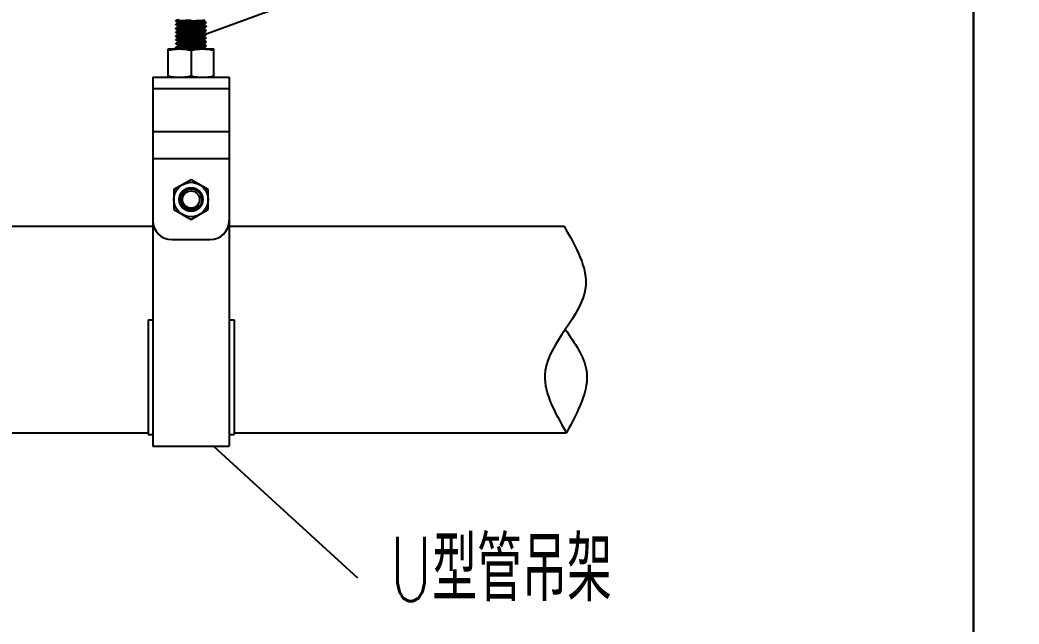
# Model space of a CAD drawing. Extents: x 27938 to 1507990, y 110129 to 923079.
# Drawn here: x 653625 to 659846, y 376000 to 379764 of the extents above; entities that cross this region are included whole.
import ezdxf

# ---------------------------------------------------------------- set-up
doc = ezdxf.new("R2010")
doc.units = 0
doc.header["$LTSCALE"] = 1000
doc.header["$MEASUREMENT"] = 0
doc.layers.add('W_DIM', color=4, linetype='Continuous')
doc.styles.get("Standard").update_dxf_attribs({"font": 'gbenor.shx', "bigfont": 'gbcbig.shx'})
doc.styles.add('wwp100', font='txt.shx', dxfattribs={"width": 0.7, "height": 400, "bigfont": 'hztxt.shx'})
doc.dimstyles.get("Standard").update_dxf_attribs({"dimtxt": 0.18, "dimasz": 0.18, "dimexe": 0.18, "dimexo": 0.0625, "dimgap": 0.09, "dimtad": 0, "dimtih": 1, "dimtoh": 1, "dimdec": 4, "dimzin": 0, "dimdsep": 46, "dimtxsty": 'Standard', "dimcen": 0.09, "dimadec": 0, "dimazin": 0, "dimtfac": 1, "dimtdec": 4, "dimtofl": 0, "dimtmove": 0, "dimatfit": 3, "dimfxl": 1, "dimtolj": 1, "dimtzin": 0, "dimarcsym": 0})

msp = doc.modelspace()

# ---------------------------------------------------------------- linework, layer by layer
at = {"linetype": 'Continuous'}
for p, q in [((654594.8, 379760.6), (654594.6, 379760.3)), ((654594.6, 379757.3), (654594.6, 379760.3)), ((654594.8, 379757.1), (654594.6, 379757.3)), ((654594.8, 379757.1), (654607.8, 379749.6)), ((654607.5, 379749.9), (654607.5, 379743.9)), ((654772, 379761.5), (654777, 379764.4)), ((654784.9, 379748.7), (654772, 379756.2)), ((654772.2, 379755.9), (654772.2, 379761.8)), ((654784.9, 379748.7), (654785.1, 379748.4)), ((654784.9, 379745.2), (654785.1, 379745.4)), ((654785.1, 379745.4), (654785.1, 379748.4)), ((654594.8, 379736.8), (654594.6, 379736.5)), ((654594.6, 379733.5), (654594.6, 379736.5)), ((654594.8, 379733.3), (654594.6, 379733.5)), ((654594.8, 379713), (654594.6, 379712.7)), ((654594.6, 379709.7), (654594.6, 379712.7)), ((654594.8, 379709.5), (654594.6, 379709.7)), ((654594.8, 379689.1), (654594.6, 379688.9)), ((654594.6, 379685.9), (654594.6, 379688.9)), ((654594.8, 379685.6), (654594.6, 379685.9)), ((654594.8, 379733.3), (654607.8, 379725.8)), ((654594.8, 379709.5), (654607.8, 379702)), ((654594.8, 379685.6), (654607.8, 379678.2)), ((654607.5, 379726.1), (654607.5, 379720.1)), ((654607.5, 379702.3), (654607.5, 379696.3)), ((654770.8, 379731.3), (654770.2, 379731.2)), ((654771.1, 379707.6), (654770.2, 379707.4)), ((654784.9, 379724.9), (654772, 379732.3)), ((654784.9, 379701), (654772, 379708.5)), ((654784.9, 379677.2), (654772, 379684.7)), ((654772.2, 379732), (654772.2, 379738)), ((654772.2, 379708.2), (654772.2, 379714.2)), ((654772.2, 379684.4), (654772.2, 379690.4)), ((654784.9, 379724.9), (654785.1, 379724.6)), ((654784.9, 379721.4), (654785.1, 379721.6)), ((654784.9, 379701), (654785.1, 379700.8)), ((654784.9, 379697.5), (654785.1, 379697.8)), ((654785.1, 379721.6), (654785.1, 379724.6)), ((654785.1, 379697.8), (654785.1, 379700.8)), ((654594.8, 379665.3), (654594.6, 379665.1)), ((654594.6, 379662.1), (654594.6, 379665.1)), ((654594.8, 379661.8), (654594.6, 379662.1)), ((654594.8, 379641.5), (654594.6, 379641.3)), ((654594.6, 379638.3), (654594.6, 379641.3)), ((654594.8, 379638), (654594.6, 379638.3)), ((654594.8, 379661.8), (654607.8, 379654.3)), ((654594.8, 379638), (654607.8, 379630.5)), ((654607.5, 379678.5), (654607.5, 379672.5)), ((654607.5, 379654.6), (654607.5, 379648.7)), ((654607.5, 379630.8), (654607.5, 379624.9)), ((654772, 379666.3), (654784.9, 379673.7)), ((654784.9, 379653.4), (654772, 379660.9)), ((654772, 379642.4), (654784.9, 379649.9)), ((654784.9, 379629.6), (654772, 379637.1)), ((654772, 379618.6), (654784.9, 379626.1)), ((654772.2, 379660.6), (654772.2, 379666.6)), ((654772.2, 379636.8), (654772.2, 379642.7)), ((654784.9, 379677.2), (654785.1, 379677)), ((654784.9, 379673.7), (654785.1, 379674)), ((654784.9, 379653.4), (654785.1, 379653.2)), ((654784.9, 379649.9), (654785.1, 379650.2)), ((654784.9, 379629.6), (654785.1, 379629.3)), ((654784.9, 379626.1), (654785.1, 379626.4)), ((654785.1, 379674), (654785.1, 379677)), ((654785.1, 379650.2), (654785.1, 379653.2)), ((654785.1, 379626.4), (654785.1, 379629.3)), ((654547, 379583.5), (654832.7, 379583.5)), ((654547, 379407.2), (654547, 379583.5)), ((654594.8, 379617.7), (654594.6, 379617.4)), ((654594.6, 379614.5), (654594.6, 379617.4)), ((654594.8, 379614.2), (654594.6, 379614.5)), ((654594.8, 379593.9), (654594.6, 379593.6)), ((654594.6, 379590.7), (654594.6, 379593.6)), ((654594.7, 379590.5), (654594.6, 379590.7)), ((654594.8, 379590.4), (654594.7, 379590.5)), ((654594.8, 379614.2), (654607.8, 379606.7)), ((654594.8, 379590.4), (654607.8, 379582.9)), ((654607.5, 379607), (654607.5, 379601.1)), ((654689.9, 379575.4), (654689.9, 379415.3)), ((654699.4, 379583.6), (654695.2, 379583.5)), ((654784.9, 379605.8), (654772, 379613.3)), ((654772, 379594.8), (654784.9, 379602.3)), ((654782.7, 379583.2), (654772, 379589.5)), ((654772.2, 379613), (654772.2, 379618.9)), ((654772.2, 379589.2), (654772.2, 379595.1)), ((654784.9, 379605.8), (654785.1, 379605.5)), ((654784.9, 379602.3), (654785.1, 379602.6)), ((654785.1, 379602.6), (654785.1, 379605.5)), ((654832.7, 379407.2), (654832.7, 379583.5)), ((654451.7, 379407.2), (654928, 379407.2)), ((654451.7, 379407.2), (654451.7, 377109.3)), ((654928, 379407.2), (654928, 377109.3)), ((654451.7, 379337.5), (654928, 379337.5)), ((654451.7, 379069.6), (654928, 379069.6)), ((654451.7, 378901.2), (654928, 378901.2)), ((654689.9, 378768.9), (654582.7, 378707.1)), ((654797, 378707.1), (654689.9, 378768.9)), ((654582.7, 378707.1), (654582.7, 378583.4)), ((654742.5, 378695.8), (654742.5, 378695.9)), ((654797, 378583.4), (654797, 378707.1)), ((654762.9, 378643.9), (654762.9, 378643.8)), ((654762.9, 378643.8), (654762.9, 378643.9)), ((654582.7, 378583.4), (654689.9, 378521.5)), ((654689.9, 378521.5), (654797, 378583.4)), ((654758.3, 378621.6), (654758.2, 378621.5)), ((653499.2, 378478.5), (654451.7, 378478.5)), ((654928, 378478.5), (657012.8, 378478.5)), ((654570.8, 378395.2), (654808.9, 378395.2)), ((654422, 377895.1), (654451.7, 377895.1)), ((654422, 377895.1), (654422, 377180.7)), ((654928, 377895.1), (654957.8, 377895.1)), ((654957.8, 377895.1), (654957.8, 377180.7)), ((653499.2, 377192.6), (654422, 377192.6)), ((654422, 377180.7), (654451.7, 377180.7)), ((654928, 377180.7), (654957.8, 377180.7)), ((654957.8, 377192.6), (657027.7, 377192.6)), ((654451.7, 377109.3), (654928, 377109.3))]:
    msp.add_line(p, q, dxfattribs=at)
for points in [[(644424.9, 387132.7), (659563.3, 387132.7), (659563.3, 372277.4), (644424.9, 372277.4)], [(659563.3, 387132.7), (678564, 387132.7), (678559.7, 372277.4), (659563.3, 372277.4)]]:
    msp.add_lwpolyline(points, close=True)
for radius in [107.1, 73.7, 53.6]:
    msp.add_circle((654689.9, 378645.2), radius, dxfattribs=at)
for centre, radius, start, end in [((654640, 379350.5), 410.2, 93.82546, 94.80608), ((654738.8, 380166.3), 421.3, 273.76869, 274.79342), ((654766.3, 379773.6), 19, 281.49756, 282.79132), ((654627.9, 379427), 261.7, 94.67947, 95.24215), ((654640.4, 379298.5), 414.5, 93.80005, 94.80434), ((654639.9, 379327.6), 409.2, 93.83131, 94.80786), ((654634.2, 379350.3), 338.6, 94.49214, 94.69374), ((654739, 380140.7), 419.4, 273.77976, 274.79411), ((654739, 380116.7), 419.2, 273.78138, 274.79382), ((654639, 379268.7), 396.6, 93.91067, 94.81357), ((654639.5, 379238.5), 403.1, 93.86928, 94.81105), ((654738.8, 380047.4), 421.4, 273.76813, 274.79336), ((654738.9, 380093.8), 420.2, 273.77571, 274.79329), ((654740.6, 380049.1), 399.2, 273.90218, 274.80507), ((654638, 379208.6), 385.3, 93.97069, 94.82913), ((654639.9, 379208.7), 409, 93.83244, 94.80797), ((654739, 380021.6), 419.4, 273.77959, 274.79411), ((654689.9, 378645.2), 71.4, 289.25158, 285.86236), ((654685.3, 378651.5), 72.4, 37.57462, 37.80402), ((654689.9, 378645.2), 73, 358.9347, 43.9347), ((654690, 378645.4), 72.8, 43.52983, 43.8601), ((654685.6, 378651.8), 71.9, 23.78684, 37.58004), ((654690, 378645.3), 72.9, 42.26195, 43.52956), ((654690, 378647.4), 73, 339.76267, 355.68101), ((654690.1, 378647.3), 72.9, 355.70631, 356.90192), ((654690, 378645.2), 73, 356.87963, 358.47887), ((654690.1, 378645.2), 72.8, 358.47928, 358.88404), ((654690.2, 378647.3), 72.8, 356.90209, 357.24282), ((654690.1, 378645.5), 60.4, 225.59611, 226.24462), ((654690.1, 378645.5), 60.4, 226.24456, 228.00022), ((654688.4, 378646.8), 60.6, 228.6612, 231.11392), ((654690, 378645.4), 60.3, 227.99953, 230.78432), ((654688.3, 378646.7), 60.4, 231.11449, 231.91317), ((654688.3, 378646.6), 60.4, 231.91326, 232.23953), ((654688.2, 378646.5), 60.2, 232.2392, 233.54055), ((654689.8, 378645.1), 60, 230.78467, 232.80593), ((654688.1, 378646.4), 60.1, 233.54074, 234.43196), ((654688, 378646.2), 59.9, 234.43195, 235.30083), ((654689.6, 378644.9), 59.7, 232.80687, 233.4634), ((654687.9, 378646.1), 59.7, 235.30084, 236.12399), ((654689.5, 378644.8), 59.6, 233.46339, 234.12153), ((654689.9, 378645.2), 60.1, 234.12167, 323.46019), ((654687.9, 378644.3), 71.1, 287.55077, 290.96708), ((654684.5, 378639.5), 61.5, 313.91184, 316.67382), ((654685, 378639.1), 60.9, 316.66061, 330.82466), ((654689.7, 378645.4), 60.3, 312.09178, 313.87745), ((654689.6, 378645.4), 60.4, 313.87721, 315.04424), ((654689.7, 378645.4), 60.4, 315.04373, 319.24978), ((654689.9, 378645.3), 60.1, 319.2512, 320.83328), ((654690, 378645.2), 60, 320.83379, 321.09928), ((654690, 378645.1), 59.9, 321.09926, 321.48549), ((654690.1, 378645.1), 59.8, 321.48536, 322.27715), ((654690.3, 378644.9), 59.6, 322.2769, 323.45974), ((654691.1, 378647), 71.9, 312.10865, 339.21381), ((654690.7, 378647.2), 72.3, 339.27916, 339.71057), ((654570.8, 378514.3), 119.1, 180, 270), ((654808.9, 378514.3), 119.1, 270, 0)]:
    msp.add_arc(centre, radius, start, end, dxfattribs=at)
for points, knots in [([(654594.6, 379757.3), (654594.6, 379757.8), (654596.8, 379758.1), (654597.9, 379758.3), (654599, 379758.5)], [0, 0, 0, 0, 0.27238, 1, 1, 1, 1]), ([(654602.1, 379761.8), (654601.1, 379761.7), (654598.8, 379761.4), (654596.2, 379761.3), (654594.8, 379760.6)], [0, 0, 0, 0, 0.375527, 1, 1, 1, 1]), ([(654616.6, 379762.9), (654615.1, 379762.9), (654610.3, 379762.5), (654605.5, 379762.2), (654602.1, 379761.8)], [0, 0, 0, 0, 0.294617, 1, 1, 1, 1]), ([(654609.5, 379750.7), (654609, 379750.6), (654608.4, 379750.5), (654607.5, 379750.1), (654607.5, 379749.9)], [0, 0, 0, 0, 0.704888, 1, 1, 1, 1]), ([(654770.1, 379755), (654760.2, 379753), (654732.2, 379752.4), (654687.4, 379749.5), (654646.4, 379748.1), (654620.4, 379746), (654611.4, 379745.4), (654608.5, 379744.5)], [0, 0, 0, 0, 0.186906, 0.5149, 0.834439, 0.943372, 1, 1, 1, 1]), ([(654770.5, 379761), (654761.3, 379758.9), (654725.1, 379758.2), (654677.9, 379755.5), (654633.7, 379752.9), (654615.7, 379752), (654609.5, 379750.7)], [0, 0, 0, 0, 0.176504, 0.667042, 0.88168, 1, 1, 1, 1]), ([(654612.7, 379759.7), (654614.2, 379759.8), (654621.1, 379760.3), (654628, 379760.6), (654633.4, 379760.9)], [0, 0, 0, 0, 0.219992, 1, 1, 1, 1]), ([(654633.4, 379760.9), (654637.7, 379761.1), (654656.5, 379762), (654675.3, 379762.7), (654689.9, 379763.3)], [0, 0, 0, 0, 0.227178, 1, 1, 1, 1]), ([(654766.5, 379746), (654761.5, 379745.7), (654735.9, 379744.2), (654710.4, 379743.3), (654689.9, 379742.5)], [0, 0, 0, 0, 0.198238, 1, 1, 1, 1]), ([(654766.6, 379743), (654770.9, 379743.3), (654776.8, 379744.1), (654783.2, 379744.2), (654784.9, 379745.2)], [0, 0, 0, 0, 0.690891, 1, 1, 1, 1]), ([(654772, 379761.5), (654771.8, 379761.4), (654771.3, 379761.2), (654770.8, 379761.1), (654770.5, 379761)], [0, 0, 0, 0, 0.401788, 1, 1, 1, 1]), ([(654772.2, 379755.9), (654772.2, 379755.7), (654771.5, 379755.3), (654771, 379755.2), (654770.5, 379755.1)], [0, 0, 0, 0, 0.301708, 1, 1, 1, 1]), ([(654785.1, 379748.4), (654785.1, 379747.9), (654782.6, 379747.7), (654781.4, 379747.3), (654780.2, 379747.2)], [0, 0, 0, 0, 0.270407, 1, 1, 1, 1]), ([(654594.6, 379733.5), (654594.6, 379734), (654596.9, 379734.2), (654598, 379734.6), (654599.1, 379734.7)], [0, 0, 0, 0, 0.271848, 1, 1, 1, 1]), ([(654594.6, 379709.7), (654594.6, 379710.2), (654596.9, 379710.4), (654598.1, 379710.8), (654599.3, 379710.9)], [0, 0, 0, 0, 0.2714, 1, 1, 1, 1]), ([(654594.6, 379685.9), (654594.6, 379686.7), (654599.4, 379686.6), (654601.6, 379687.4), (654604, 379687.6)], [0, 0, 0, 0, 0.263671, 1, 1, 1, 1]), ([(654612.3, 379738.8), (654608.2, 379738.6), (654602.6, 379737.8), (654596.4, 379737.7), (654594.8, 379736.8)], [0, 0, 0, 0, 0.690101, 1, 1, 1, 1]), ([(654612.6, 379715.1), (654608.5, 379714.8), (654602.7, 379714), (654596.4, 379713.9), (654594.8, 379713)], [0, 0, 0, 0, 0.690433, 1, 1, 1, 1]), ([(654612.9, 379691.3), (654608.7, 379691), (654602.9, 379690.2), (654596.5, 379690.1), (654594.8, 379689.1)], [0, 0, 0, 0, 0.690711, 1, 1, 1, 1]), ([(654609.5, 379726.9), (654609, 379726.8), (654608.4, 379726.7), (654607.5, 379726.3), (654607.5, 379726.1)], [0, 0, 0, 0, 0.705209, 1, 1, 1, 1]), ([(654609.6, 379703.1), (654609.1, 379703), (654608.4, 379702.9), (654607.5, 379702.5), (654607.5, 379702.3)], [0, 0, 0, 0, 0.705913, 1, 1, 1, 1]), ([(654607.7, 379687.9), (654612.8, 379688.3), (654640.1, 379690), (654667.5, 379691), (654689.9, 379691.9)], [0, 0, 0, 0, 0.18466, 1, 1, 1, 1]), ([(654608.5, 379744.5), (654608.3, 379744.5), (654608.1, 379744.4), (654607.9, 379744.3), (654607.8, 379744.2)], [0, 0, 0, 0, 0.569178, 1, 1, 1, 1]), ([(654608.8, 379720.8), (654608.6, 379720.7), (654608.2, 379720.6), (654607.9, 379720.5), (654607.8, 379720.4)], [0, 0, 0, 0, 0.582256, 1, 1, 1, 1]), ([(654609.1, 379697.1), (654608.8, 379697), (654608.4, 379696.9), (654607.9, 379696.7), (654607.8, 379696.6)], [0, 0, 0, 0, 0.593653, 1, 1, 1, 1]), ([(654770.2, 379731.2), (654760.4, 379729.2), (654732.7, 379728.6), (654688.2, 379725.8), (654647.4, 379724.3), (654621.1, 379722.3), (654611.9, 379721.6), (654608.8, 379720.8)], [0, 0, 0, 0, 0.184419, 0.509926, 0.829804, 0.940533, 1, 1, 1, 1]), ([(654770.2, 379707.4), (654760.6, 379705.4), (654733.2, 379704.7), (654688.9, 379702.3), (654645.1, 379699.6), (654618.2, 379699.2), (654609.1, 379697.1)], [0, 0, 0, 0, 0.18225, 0.50532, 0.825389, 1, 1, 1, 1]), ([(654770.8, 379737.3), (654761.9, 379735), (654735, 379734.8), (654691.3, 379732), (654646.8, 379729.6), (654619.2, 379728.9), (654609.5, 379726.9)], [0, 0, 0, 0, 0.172112, 0.49211, 0.816561, 1, 1, 1, 1]), ([(654771.1, 379713.6), (654768.1, 379712.7), (654759, 379712.1), (654732.9, 379710), (654692, 379708.6), (654647.3, 379705.8), (654619.4, 379705.1), (654609.6, 379703.1)], [0, 0, 0, 0, 0.057877, 0.167606, 0.487311, 0.814214, 1, 1, 1, 1]), ([(654762.5, 379688.5), (654750.9, 379687.4), (654723.1, 379685.9), (654680.4, 379684.1), (654641.2, 379681.8), (654617.8, 379681), (654609.7, 379679.3)], [0, 0, 0, 0, 0.229049, 0.545233, 0.836568, 1, 1, 1, 1]), ([(654689.9, 379742.5), (654682.4, 379742.2), (654656.5, 379741.1), (654630.6, 379740.1), (654612.3, 379738.8)], [0, 0, 0, 0, 0.289182, 1, 1, 1, 1]), ([(654612.6, 379735.9), (654617.7, 379736.2), (654643.4, 379737.7), (654669.2, 379738.7), (654689.9, 379739.5)], [0, 0, 0, 0, 0.196967, 1, 1, 1, 1]), ([(654689.9, 379718.6), (654682.4, 379718.3), (654656.7, 379717.3), (654630.9, 379716.3), (654612.6, 379715.1)], [0, 0, 0, 0, 0.288643, 1, 1, 1, 1]), ([(654612.9, 379712.1), (654618, 379712.4), (654643.6, 379713.9), (654669.3, 379714.8), (654689.9, 379715.7)], [0, 0, 0, 0, 0.197595, 1, 1, 1, 1]), ([(654689.9, 379694.8), (654682.5, 379694.5), (654656.8, 379693.5), (654631.1, 379692.5), (654612.9, 379691.3)], [0, 0, 0, 0, 0.288182, 1, 1, 1, 1]), ([(654689.9, 379739.5), (654697.2, 379739.8), (654722.8, 379740.8), (654748.4, 379741.8), (654766.6, 379743)], [0, 0, 0, 0, 0.287875, 1, 1, 1, 1]), ([(654766.6, 379722.2), (654761.6, 379721.9), (654736, 379720.4), (654710.4, 379719.5), (654689.9, 379718.6)], [0, 0, 0, 0, 0.198015, 1, 1, 1, 1]), ([(654689.9, 379715.7), (654697.2, 379716), (654722.8, 379717), (654748.4, 379718), (654766.6, 379719.2)], [0, 0, 0, 0, 0.287899, 1, 1, 1, 1]), ([(654766.6, 379698.4), (654761.6, 379698), (654736, 379696.6), (654710.4, 379695.6), (654689.9, 379694.8)], [0, 0, 0, 0, 0.197982, 1, 1, 1, 1]), ([(654689.9, 379691.9), (654697.2, 379692.1), (654722.8, 379693.2), (654748.4, 379694.2), (654766.6, 379695.4)], [0, 0, 0, 0, 0.287815, 1, 1, 1, 1]), ([(654771.4, 379689.8), (654770.9, 379689.7), (654768, 379689), (654765, 379688.8), (654762.5, 379688.5)], [0, 0, 0, 0, 0.152403, 1, 1, 1, 1]), ([(654772.2, 379684.4), (654772.2, 379683.5), (654767.2, 379683.5), (654764.9, 379682.8), (654762.5, 379682.6)], [0, 0, 0, 0, 0.264973, 1, 1, 1, 1]), ([(654766.6, 379719.2), (654770.9, 379719.5), (654776.8, 379720.3), (654783.2, 379720.4), (654784.9, 379721.4)], [0, 0, 0, 0, 0.690866, 1, 1, 1, 1]), ([(654766.6, 379695.4), (654770.8, 379695.7), (654776.8, 379696.5), (654783.2, 379696.6), (654784.9, 379697.5)], [0, 0, 0, 0, 0.690907, 1, 1, 1, 1]), ([(654772, 379737.7), (654771.8, 379737.6), (654771.5, 379737.5), (654771.1, 379737.4), (654770.8, 379737.3)], [0, 0, 0, 0, 0.412535, 1, 1, 1, 1]), ([(654772.2, 379732), (654772.2, 379731.9), (654771.6, 379731.5), (654771.2, 379731.4), (654770.8, 379731.3)], [0, 0, 0, 0, 0.309908, 1, 1, 1, 1]), ([(654772, 379713.9), (654771.9, 379713.8), (654771.6, 379713.7), (654771.3, 379713.6), (654771.1, 379713.6)], [0, 0, 0, 0, 0.424841, 1, 1, 1, 1]), ([(654772.2, 379708.2), (654772.2, 379708.1), (654771.8, 379707.8), (654771.4, 379707.7), (654771.1, 379707.6)], [0, 0, 0, 0, 0.32015, 1, 1, 1, 1]), ([(654772, 379690.1), (654771.9, 379690), (654771.7, 379689.9), (654771.5, 379689.9), (654771.4, 379689.8)], [0, 0, 0, 0, 0.438999, 1, 1, 1, 1]), ([(654785.1, 379724.6), (654785.1, 379724.1), (654782.6, 379723.9), (654781.4, 379723.5), (654780.2, 379723.4)], [0, 0, 0, 0, 0.270549, 1, 1, 1, 1]), ([(654785.1, 379700.8), (654785.1, 379700.3), (654782.6, 379700.1), (654781.4, 379699.7), (654780.2, 379699.6)], [0, 0, 0, 0, 0.270562, 1, 1, 1, 1]), ([(654594.6, 379662.1), (654594.6, 379662.2), (654596.1, 379663.1), (654597.5, 379663), (654598.8, 379663.2)], [0, 0, 0, 0, 0.087797, 1, 1, 1, 1]), ([(654594.6, 379638.3), (654594.6, 379638.7), (654596.8, 379639), (654597.9, 379639.3), (654599, 379639.4)], [0, 0, 0, 0, 0.272398, 1, 1, 1, 1]), ([(654604, 379666.8), (654602.8, 379666.7), (654599.8, 379666.2), (654596.5, 379666.3), (654594.8, 379665.3)], [0, 0, 0, 0, 0.380478, 1, 1, 1, 1]), ([(654611.9, 379643.6), (654608, 379643.3), (654602.4, 379642.5), (654596.4, 379642.4), (654594.8, 379641.5)], [0, 0, 0, 0, 0.689705, 1, 1, 1, 1]), ([(654689.9, 379671), (654681.1, 379670.7), (654652.4, 379669.5), (654623.7, 379668.6), (654604, 379666.8)], [0, 0, 0, 0, 0.307364, 1, 1, 1, 1]), ([(654609.7, 379679.3), (654609.1, 379679.2), (654608.5, 379679.1), (654607.5, 379678.7), (654607.5, 379678.5)], [0, 0, 0, 0, 0.706519, 1, 1, 1, 1]), ([(654609.8, 379655.5), (654609.2, 379655.4), (654608.5, 379655.3), (654607.5, 379654.9), (654607.5, 379654.6)], [0, 0, 0, 0, 0.708127, 1, 1, 1, 1]), ([(654610.2, 379631.8), (654609.5, 379631.7), (654608.7, 379631.5), (654607.5, 379631.1), (654607.5, 379630.8)], [0, 0, 0, 0, 0.712882, 1, 1, 1, 1]), ([(654609.2, 379673.3), (654608.9, 379673.2), (654608.4, 379673.1), (654607.9, 379672.9), (654607.8, 379672.8)], [0, 0, 0, 0, 0.599327, 1, 1, 1, 1]), ([(654609, 379649.4), (654608.8, 379649.4), (654608.3, 379649.2), (654607.9, 379649.1), (654607.8, 379649)], [0, 0, 0, 0, 0.591838, 1, 1, 1, 1]), ([(654608.8, 379625.6), (654608.6, 379625.5), (654608.3, 379625.4), (654607.9, 379625.3), (654607.8, 379625.2)], [0, 0, 0, 0, 0.58487, 1, 1, 1, 1]), ([(654764, 379635.1), (654752.3, 379633.8), (654723.9, 379632.4), (654680.1, 379630.6), (654640.3, 379627.9), (654616.7, 379627.6), (654608.8, 379625.6)], [0, 0, 0, 0, 0.226976, 0.549217, 0.844212, 1, 1, 1, 1]), ([(654763.3, 379658.8), (654751.5, 379657.6), (654723.2, 379656.2), (654679.8, 379654.4), (654640.3, 379651.8), (654616.9, 379651.3), (654609, 379649.4)], [0, 0, 0, 0, 0.229241, 0.549849, 0.842936, 1, 1, 1, 1]), ([(654762.5, 379682.6), (654750.7, 379681.4), (654722.6, 379680), (654679.5, 379678.2), (654640.4, 379675.7), (654617.2, 379675.1), (654609.2, 379673.3)], [0, 0, 0, 0, 0.231234, 0.549995, 0.841234, 1, 1, 1, 1]), ([(654763.3, 379664.8), (654751.8, 379663.6), (654724.1, 379662.2), (654681.3, 379660.3), (654641.7, 379658), (654618.1, 379657.2), (654609.8, 379655.5)], [0, 0, 0, 0, 0.225271, 0.541123, 0.834355, 1, 1, 1, 1]), ([(654764, 379641), (654752.7, 379639.8), (654725.3, 379638.4), (654682.8, 379636.6), (654642.8, 379634.3), (654618.8, 379633.4), (654610.2, 379631.8)], [0, 0, 0, 0, 0.220169, 0.534105, 0.829282, 1, 1, 1, 1]), ([(654611.9, 379664.4), (654617, 379664.8), (654642.9, 379666.2), (654668.9, 379667.2), (654689.9, 379668)], [0, 0, 0, 0, 0.195382, 1, 1, 1, 1]), ([(654689.9, 379647.2), (654682.3, 379646.9), (654656.3, 379645.8), (654630.3, 379644.8), (654611.9, 379643.6)], [0, 0, 0, 0, 0.289807, 1, 1, 1, 1]), ([(654612.3, 379640.6), (654617.3, 379641), (654643.2, 379642.4), (654669.1, 379643.4), (654689.9, 379644.2)], [0, 0, 0, 0, 0.196205, 1, 1, 1, 1]), ([(654689.9, 379623.4), (654682.4, 379623.1), (654656.5, 379622), (654630.6, 379621), (654612.3, 379619.8)], [0, 0, 0, 0, 0.289201, 1, 1, 1, 1]), ([(654766.6, 379674.6), (654761.5, 379674.2), (654736, 379672.8), (654710.4, 379671.8), (654689.9, 379671)], [0, 0, 0, 0, 0.198096, 1, 1, 1, 1]), ([(654689.9, 379668), (654697.4, 379668.3), (654723.4, 379669.4), (654749.3, 379670.4), (654767.7, 379671.7)], [0, 0, 0, 0, 0.289675, 1, 1, 1, 1]), ([(654767.7, 379650.8), (654762.7, 379650.5), (654736.7, 379649), (654710.8, 379648), (654689.9, 379647.2)], [0, 0, 0, 0, 0.195558, 1, 1, 1, 1]), ([(654689.9, 379644.2), (654697.2, 379644.5), (654722.8, 379645.6), (654748.3, 379646.6), (654766.5, 379647.8)], [0, 0, 0, 0, 0.2877, 1, 1, 1, 1]), ([(654766.5, 379626.9), (654761.5, 379626.6), (654735.9, 379625.2), (654710.4, 379624.2), (654689.9, 379623.4)], [0, 0, 0, 0, 0.198249, 1, 1, 1, 1]), ([(654689.9, 379620.4), (654697.2, 379620.7), (654722.8, 379621.7), (654748.4, 379622.7), (654766.6, 379624)], [0, 0, 0, 0, 0.287873, 1, 1, 1, 1]), ([(654772, 379666.3), (654771.6, 379666.1), (654768.8, 379665.3), (654765.8, 379665), (654763.3, 379664.8)], [0, 0, 0, 0, 0.123943, 1, 1, 1, 1]), ([(654772.2, 379660.6), (654772.2, 379659.8), (654767.6, 379659.7), (654765.5, 379659), (654763.3, 379658.8)], [0, 0, 0, 0, 0.265614, 1, 1, 1, 1]), ([(654772, 379642.4), (654771.7, 379642.3), (654769, 379641.5), (654766.3, 379641.3), (654764, 379641)], [0, 0, 0, 0, 0.126191, 1, 1, 1, 1]), ([(654772.2, 379636.8), (654772.2, 379636), (654768, 379635.9), (654766.1, 379635.3), (654764, 379635.1)], [0, 0, 0, 0, 0.266397, 1, 1, 1, 1]), ([(654766.5, 379647.8), (654770.8, 379648.1), (654776.7, 379648.9), (654783.2, 379649), (654784.9, 379649.9)], [0, 0, 0, 0, 0.691019, 1, 1, 1, 1]), ([(654766.6, 379624), (654770.9, 379624.3), (654776.8, 379625.1), (654783.2, 379625.2), (654784.9, 379626.1)], [0, 0, 0, 0, 0.690906, 1, 1, 1, 1]), ([(654767.7, 379671.7), (654771.7, 379671.9), (654777.3, 379672.7), (654783.3, 379672.8), (654784.9, 379673.7)], [0, 0, 0, 0, 0.689778, 1, 1, 1, 1]), ([(654785.1, 379629.3), (654785.1, 379628.9), (654782.6, 379628.6), (654781.4, 379628.3), (654780.1, 379628.1)], [0, 0, 0, 0, 0.270399, 1, 1, 1, 1]), ([(654785.1, 379677), (654785.1, 379676.5), (654782.6, 379676.2), (654781.4, 379675.9), (654780.2, 379675.7)], [0, 0, 0, 0, 0.27051, 1, 1, 1, 1]), ([(654785.1, 379653.2), (654785.1, 379652.7), (654782.9, 379652.4), (654781.8, 379652.1), (654780.7, 379652)], [0, 0, 0, 0, 0.272165, 1, 1, 1, 1]), ([(654547, 379575.4), (654558.7, 379577.9), (654582.4, 379581.9), (654606.4, 379583.5), (654618.4, 379583.5)], [0, 0, 0, 0, 0.500766, 1, 1, 1, 1]), ([(654594.6, 379614.5), (654594.6, 379614.9), (654596.9, 379615.2), (654598, 379615.5), (654599.1, 379615.6)], [0, 0, 0, 0, 0.271865, 1, 1, 1, 1]), ([(654594.6, 379590.7), (654594.6, 379591), (654596.4, 379591.3), (654597.4, 379591.6), (654598.3, 379591.7)], [0, 0, 0, 0, 0.276774, 1, 1, 1, 1]), ([(654612.3, 379619.8), (654608.2, 379619.5), (654602.6, 379618.7), (654596.4, 379618.6), (654594.8, 379617.7)], [0, 0, 0, 0, 0.690089, 1, 1, 1, 1]), ([(654612.6, 379596), (654608.5, 379595.7), (654602.7, 379594.9), (654596.4, 379594.8), (654594.8, 379593.9)], [0, 0, 0, 0, 0.690423, 1, 1, 1, 1]), ([(654610.6, 379608.1), (654609.8, 379607.9), (654609, 379607.7), (654607.5, 379607.3), (654607.5, 379607)], [0, 0, 0, 0, 0.716853, 1, 1, 1, 1]), ([(654611.1, 379584.3), (654610.3, 379584.2), (654609.2, 379584), (654608, 379583.7), (654607.7, 379583.4)], [0, 0, 0, 0, 0.648621, 1, 1, 1, 1]), ([(654608.7, 379601.7), (654608.5, 379601.7), (654608.2, 379601.6), (654607.9, 379601.4), (654607.8, 379601.4)], [0, 0, 0, 0, 0.578532, 1, 1, 1, 1]), ([(654764.7, 379611.3), (654753.1, 379610.1), (654724.5, 379608.6), (654680.5, 379606.9), (654640.3, 379604), (654616.5, 379603.8), (654608.7, 379601.7)], [0, 0, 0, 0, 0.224472, 0.548168, 0.84513, 1, 1, 1, 1]), ([(654764.7, 379617.3), (654753.7, 379616.1), (654726.6, 379614.7), (654684.2, 379612.8), (654643.9, 379610.6), (654619.5, 379609.6), (654610.6, 379608.1)], [0, 0, 0, 0, 0.215068, 0.527073, 0.824187, 1, 1, 1, 1]), ([(654765.4, 379593.6), (654754.6, 379592.3), (654727.8, 379591), (654685.7, 379589), (654645.1, 379586.9), (654620.3, 379585.8), (654611.1, 379584.3)], [0, 0, 0, 0, 0.209983, 0.520062, 0.819106, 1, 1, 1, 1]), ([(654611.4, 379592.9), (654616.4, 379593.3), (654642.6, 379594.8), (654668.8, 379595.8), (654689.9, 379596.6)], [0, 0, 0, 0, 0.194182, 1, 1, 1, 1]), ([(654612.6, 379616.8), (654617.7, 379617.2), (654643.4, 379618.6), (654669.2, 379619.6), (654689.9, 379620.4)], [0, 0, 0, 0, 0.196944, 1, 1, 1, 1]), ([(654689.9, 379599.6), (654682.4, 379599.3), (654656.7, 379598.2), (654630.9, 379597.2), (654612.6, 379596)], [0, 0, 0, 0, 0.28866, 1, 1, 1, 1]), ([(654618.4, 379583.5), (654630.4, 379583.5), (654654.4, 379581.9), (654678.1, 379577.9), (654689.9, 379575.4)], [0, 0, 0, 0, 0.499234, 1, 1, 1, 1]), ([(654766.6, 379603.1), (654761.6, 379602.8), (654736, 379601.4), (654710.4, 379600.4), (654689.9, 379599.6)], [0, 0, 0, 0, 0.198019, 1, 1, 1, 1]), ([(654689.9, 379596.6), (654697.2, 379596.9), (654722.8, 379597.9), (654748.4, 379598.9), (654766.6, 379600.2)], [0, 0, 0, 0, 0.2879, 1, 1, 1, 1]), ([(654689.9, 379575.4), (654701.6, 379577.9), (654725.3, 379581.9), (654749.3, 379583.5), (654761.3, 379583.5)], [0, 0, 0, 0, 0.500766, 1, 1, 1, 1]), ([(654765.4, 379587.6), (654761.7, 379587.2), (654739.7, 379585.4), (654717.7, 379584.5), (654699.4, 379583.6)], [0, 0, 0, 0, 0.167768, 1, 1, 1, 1]), ([(654761.3, 379583.5), (654773.3, 379583.5), (654797.3, 379581.9), (654821, 379577.9), (654832.7, 379575.4)], [0, 0, 0, 0, 0.499234, 1, 1, 1, 1]), ([(654772, 379618.6), (654771.7, 379618.5), (654769.3, 379617.8), (654766.8, 379617.5), (654764.7, 379617.3)], [0, 0, 0, 0, 0.128615, 1, 1, 1, 1]), ([(654772.2, 379613), (654772.2, 379612.3), (654768.4, 379612.1), (654766.6, 379611.5), (654764.7, 379611.3)], [0, 0, 0, 0, 0.267341, 1, 1, 1, 1]), ([(654772, 379594.8), (654771.7, 379594.7), (654769.5, 379594), (654767.3, 379593.8), (654765.4, 379593.6)], [0, 0, 0, 0, 0.131217, 1, 1, 1, 1]), ([(654772.2, 379589.2), (654772.2, 379588.5), (654768.8, 379588.3), (654767.1, 379587.8), (654765.4, 379587.6)], [0, 0, 0, 0, 0.268465, 1, 1, 1, 1]), ([(654766.6, 379600.2), (654770.9, 379600.4), (654776.8, 379601.3), (654783.2, 379601.4), (654784.9, 379602.3)], [0, 0, 0, 0, 0.690878, 1, 1, 1, 1]), ([(654785.1, 379605.5), (654785.1, 379605.1), (654782.6, 379604.8), (654781.4, 379604.5), (654780.2, 379604.3)], [0, 0, 0, 0, 0.270547, 1, 1, 1, 1]), ([(654547, 379415.3), (654558.7, 379412.8), (654582.4, 379408.7), (654606.4, 379407.2), (654618.4, 379407.2)], [0, 0, 0, 0, 0.500766, 1, 1, 1, 1]), ([(654618.4, 379407.2), (654630.4, 379407.2), (654654.4, 379408.7), (654678.1, 379412.8), (654689.9, 379415.3)], [0, 0, 0, 0, 0.499234, 1, 1, 1, 1]), ([(654689.9, 379415.3), (654701.6, 379412.8), (654725.3, 379408.7), (654749.3, 379407.2), (654761.3, 379407.2)], [0, 0, 0, 0, 0.500766, 1, 1, 1, 1]), ([(654761.3, 379407.2), (654773.3, 379407.2), (654797.3, 379408.7), (654821, 379412.8), (654832.7, 379415.3)], [0, 0, 0, 0, 0.499234, 1, 1, 1, 1]), ([(654644.7, 378690.2), (654639.1, 378684.2), (654630.1, 378669.8), (654626.1, 378644.9), (654632.1, 378620.3), (654642.2, 378606.7), (654648.4, 378601.3)], [0, 0, 0, 0, 0.250059, 0.500072, 0.750044, 1, 1, 1, 1]), ([(654689.9, 378710.6), (654681.4, 378710.4), (654664.5, 378706.5), (654650.4, 378696.4), (654644.7, 378690.2)], [0, 0, 0, 0, 0.500062, 1, 1, 1, 1]), ([(654736.4, 378693.4), (654730.2, 378699.1), (654715.4, 378708.1), (654698.3, 378710.9), (654689.9, 378710.6)], [0, 0, 0, 0, 0.500002, 1, 1, 1, 1]), ([(654713.4, 378577.9), (654724.2, 378582.1), (654744.2, 378596.1), (654760.2, 378628.7), (654758.3, 378665), (654745, 378685.6), (654736.4, 378693.4)], [0, 0, 0, 0, 0.250144, 0.500177, 0.750123, 1, 1, 1, 1]), ([(654655.1, 378582.8), (654663.2, 378579.4), (654680.8, 378575.6), (654698.6, 378578.8), (654706.7, 378582)], [0, 0, 0, 0, 0.500292, 1, 1, 1, 1]), ([(657020.3, 377835.6), (657079.3, 377751.6), (657221.7, 377548.9), (657099.4, 377324.2), (657027.7, 377192.6)], [597.636888, 597.636888, 597.636888, 597.636888, 845.186192, 1195.273775, 1195.273775, 1195.273775, 1195.273775])]:
    msp.add_open_spline(points, degree=3, knots=knots, dxfattribs=at)
for points in [[(654599, 379758.5), (654601.2, 379758.8), (654603.4, 379759), (654605.7, 379759.2)], [(654780.2, 379747.2), (654778.1, 379746.9), (654776.1, 379746.7), (654774, 379746.6)], [(654599.1, 379734.7), (654601.3, 379735), (654603.5, 379735.2), (654605.7, 379735.4)], [(654599.3, 379710.9), (654601.4, 379711.2), (654603.5, 379711.4), (654605.6, 379711.6)], [(654780.2, 379723.4), (654778.1, 379723.1), (654776.1, 379722.9), (654774, 379722.8)], [(654780.2, 379699.6), (654778.1, 379699.3), (654776.1, 379699.1), (654774, 379698.9)], [(654598.8, 379663.2), (654601.1, 379663.5), (654603.4, 379663.7), (654605.7, 379663.9)], [(654599, 379639.4), (654601.2, 379639.7), (654603.4, 379639.9), (654605.7, 379640.1)], [(654780.2, 379675.7), (654778.1, 379675.5), (654776.1, 379675.3), (654774, 379675.1)], [(654780.7, 379652), (654778.5, 379651.7), (654776.2, 379651.5), (654774, 379651.3)], [(654780.1, 379628.1), (654778.1, 379627.9), (654776.1, 379627.7), (654774, 379627.5)], [(654598.3, 379591.7), (654600.7, 379592.1), (654603.2, 379592.3), (654605.6, 379592.5)], [(654599.1, 379615.6), (654601.3, 379615.9), (654603.5, 379616.1), (654605.7, 379616.3)], [(654780.2, 379604.3), (654778.1, 379604.1), (654776.1, 379603.9), (654774, 379603.7)], [(654706.7, 378582), (654714.3, 378585.1), (654721.4, 378589.6), (654727.2, 378595.2)]]:
    msp.add_open_spline(points, degree=3, dxfattribs=at)
msp.add_spline([(657012.8, 378478.5), (657145.9, 378094.3), (656894.7, 377576.9), (657027.7, 377192.6)], degree=3, dxfattribs=at)

# ---------------------------------------------------------------- texts
at = {"layer": 'W_DIM', "color": 7, "style": 'wwp100', "width": 0.7}
msp.add_text('U型管吊架', height=400, dxfattribs=at).set_placement((655927.2, 376143))

# ---------------------------------------------------------------- leaders
for points in [[(654767.7, 379671.7), (655848.2, 380067.5)], [(654829.8, 377109.3), (655726.6, 376287.3)]]:
    msp.add_leader(points, dimstyle='Standard', override={"dimgap": 20, "dimtad": 0})

doc.saveas('drawing.dxf')
